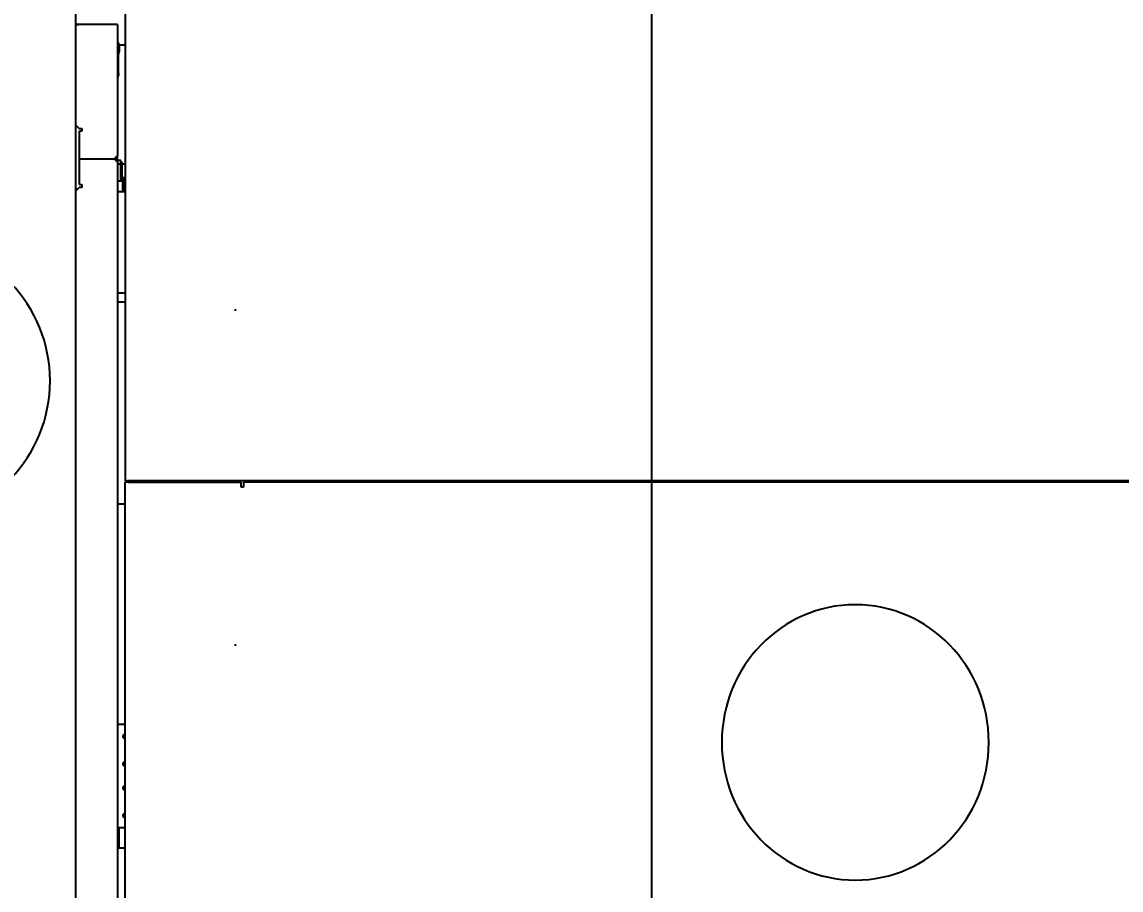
# Model space of a CAD drawing. Header units: centimetres. Extents: x 405564 to 502064, y 46284 to 60634.
# Drawn here: x 454321.9 to 454387.9, y 52650.3 to 52702.4 of the extents above; entities that cross this region are included whole.
import ezdxf
from ezdxf import colors
from ezdxf.entities.mleader import LeaderData, LeaderLine
from ezdxf.math import Vec2, Vec3
from ezdxf.xclip import XClip

# ---------------------------------------------------------------- set-up
doc = ezdxf.new("R2010")
doc.units = ezdxf.units.CM
doc.header["$XCLIPFRAME"] = 0
for name, pattern in [('ACAD_ISO07W100', [3, 0, -3]), ('DOT', [0.25, 0, -0.25]), ('SLD-2点鎖線', [12.7, 6.35, -1.27, 1.27, -1.27, 1.27, -1.27]), ('SLD-実線', [0])]:
    doc.linetypes.add(name, pattern=pattern)
for name, color, linetype in [('---___EB_draft03_cihazlar', 8, 'Continuous'), ('0-KRCN-ASMATAVAN-130426', 8, 'Continuous'), ('AS_DOS_TERAS_UST', 8, 'ACAD_ISO07W100'), ('AS_DUV', 8, 'Continuous'), ('AS_PYZ_BINA', 8, 'Continuous')]:
    doc.layers.add(name, color=color, linetype=linetype)
doc.layers.add('0-KRCN-MİMARİ-220526', color=8, linetype='Continuous', lineweight=9)
doc.layers.add('OL_Ic', color=8, linetype='Continuous', lineweight=9)
doc.styles.add('Normal_ITL', font='swissi.ttf')

# ---------------------------------------------------------------- blocks, each defined once
blk = doc.blocks.new('SMD Dizgi Makinesi')
at = {"layer": '---___EB_draft03_cihazlar', "linetype": 'SLD-実線'}
for p, q in [((275612.675, -39751.087), (275612.675, -39843.121)), ((275612.676, -39751.137), (275612.676, -39843.071)), ((275612.675, -39752.038), (275612.675, -39842.169)), ((275612.675, -39752.038), (275612.675, -39842.169)), ((275612.598, -39758.047), (275612.598, -39836.161)), ((275612.598, -39783.759), (275612.675, -39783.685)), ((275612.675, -39784.084), (275612.598, -39784.01)), ((275612.621, -39784.372), (275612.598, -39784.319)), ((275612.598, -39784.652), (275612.621, -39784.598)), ((275612.639, -39784.485), (275612.621, -39784.372)), ((275612.621, -39784.598), (275612.639, -39784.485)), ((275612.675, -39785.136), (275612.598, -39785.136)), ((275612.675, -39785.627), (275612.598, -39785.627)), ((275612.639, -39786.484), (275612.644, -39786.482)), ((275612.598, -39787.149), (275612.675, -39787.149)), ((275612.675, -39787.64), (275612.598, -39787.64)), ((275612.598, -39787.957), (275612.621, -39787.903)), ((275612.621, -39787.677), (275612.606, -39787.64)), ((275612.639, -39787.79), (275612.621, -39787.677)), ((275612.621, -39787.903), (275612.639, -39787.79)), ((275612.621, -39790.982), (275612.598, -39790.929)), ((275612.598, -39791.261), (275612.621, -39791.208)), ((275612.639, -39791.095), (275612.621, -39790.982)), ((275612.621, -39791.208), (275612.639, -39791.095)), ((275612.621, -39794.287), (275612.598, -39794.233)), ((275612.598, -39794.566), (275612.621, -39794.513)), ((275612.639, -39794.4), (275612.621, -39794.287)), ((275612.621, -39794.513), (275612.639, -39794.4)), ((275612.621, -39797.592), (275612.598, -39797.538)), ((275612.598, -39797.871), (275612.621, -39797.818)), ((275612.639, -39797.705), (275612.621, -39797.592)), ((275612.621, -39797.818), (275612.639, -39797.705)), ((275612.598, -39798.18), (275612.675, -39798.106)), ((275612.675, -39798.505), (275612.598, -39798.431)), ((275612.621, -39798.793), (275612.598, -39798.74)), ((275612.598, -39799.073), (275612.621, -39799.019)), ((275612.639, -39798.906), (275612.621, -39798.793)), ((275612.621, -39799.019), (275612.639, -39798.906)), ((275612.621, -39802.098), (275612.598, -39802.045)), ((275612.598, -39802.378), (275612.621, -39802.324)), ((275612.639, -39802.211), (275612.621, -39802.098)), ((275612.621, -39802.324), (275612.639, -39802.211)), ((275612.621, -39805.403), (275612.598, -39805.35)), ((275612.598, -39805.682), (275612.621, -39805.629)), ((275612.639, -39805.516), (275612.621, -39805.403)), ((275612.621, -39805.629), (275612.639, -39805.516)), ((275612.621, -39808.708), (275612.598, -39808.654)), ((275612.598, -39808.987), (275612.621, -39808.934)), ((275612.639, -39808.821), (275612.621, -39808.708)), ((275612.621, -39808.934), (275612.639, -39808.821)), ((275612.621, -39812.013), (275612.598, -39811.959)), ((275612.598, -39812.292), (275612.621, -39812.239)), ((275612.639, -39812.126), (275612.621, -39812.013)), ((275612.621, -39812.239), (275612.639, -39812.126)), ((275612.598, -39812.601), (275612.675, -39812.527)), ((275612.675, -39812.926), (275612.598, -39812.852)), ((275612.621, -39813.214), (275612.598, -39813.161)), ((275612.598, -39813.494), (275612.621, -39813.44)), ((275612.639, -39813.327), (275612.621, -39813.214)), ((275612.621, -39813.44), (275612.639, -39813.327)), ((275612.621, -39816.519), (275612.598, -39816.466)), ((275612.598, -39816.799), (275612.621, -39816.745)), ((275612.639, -39816.632), (275612.621, -39816.519)), ((275612.621, -39816.745), (275612.639, -39816.632)), ((275612.621, -39819.824), (275612.598, -39819.771)), ((275612.598, -39820.103), (275612.621, -39820.05)), ((275612.639, -39819.937), (275612.621, -39819.824)), ((275612.621, -39820.05), (275612.639, -39819.937)), ((275612.621, -39823.129), (275612.598, -39823.075)), ((275612.598, -39823.408), (275612.621, -39823.355)), ((275612.639, -39823.242), (275612.621, -39823.129)), ((275612.621, -39823.355), (275612.639, -39823.242)), ((275612.598, -39824.093), (275612.675, -39824.093)), ((275612.601, -39825.612), (275612.601, -39824.093)), ((275612.598, -39825.612), (275612.675, -39825.612)), ((275612.675, -39825.712), (275612.598, -39825.712)), ((275612.598, -39827.181), (275612.675, -39827.181)), ((275612.675, -39827.347), (275612.598, -39827.273)), ((275612.621, -39827.635), (275612.598, -39827.582)), ((275612.598, -39827.915), (275612.621, -39827.861)), ((275612.639, -39827.748), (275612.621, -39827.635)), ((275612.621, -39827.861), (275612.639, -39827.748)), ((275612.621, -39828.537), (275612.598, -39828.483)), ((275612.598, -39828.816), (275612.621, -39828.763)), ((275612.639, -39828.65), (275612.621, -39828.537)), ((275612.621, -39828.763), (275612.639, -39828.65)), ((275612.621, -39829.738), (275612.598, -39829.685)), ((275612.598, -39830.018), (275612.621, -39829.964)), ((275612.639, -39829.851), (275612.621, -39829.738)), ((275612.621, -39829.964), (275612.639, -39829.851)), ((275612.621, -39831.841), (275612.598, -39831.788)), ((275612.598, -39832.121), (275612.621, -39832.067)), ((275612.639, -39831.954), (275612.621, -39831.841)), ((275612.621, -39832.067), (275612.639, -39831.954)), ((275612.675, -39834.098), (275612.598, -39834.098)), ((275612.675, -39834.533), (275612.598, -39834.533)), ((275612.621, -39835.146), (275612.598, -39835.093)), ((275612.598, -39835.426), (275612.621, -39835.372)), ((275612.639, -39835.259), (275612.621, -39835.146)), ((275612.621, -39835.372), (275612.639, -39835.259)), ((275612.598, -39835.62), (275612.675, -39835.62)), ((275612.391, -39836.161), (275612.288, -39836.161)), ((275612.288, -39836.161), (275612.288, -39836.311)), ((275612.288, -39836.311), (275612.598, -39836.311)), ((275612.598, -39836.161), (275612.391, -39836.161)), ((275612.598, -39843.071), (275612.598, -39836.311)), ((275612.662, -39837.863), (275612.66, -39838.264)), ((275612.662, -39837.863), (275612.675, -39837.863)), ((275612.621, -39838.451), (275612.598, -39838.398)), ((275612.598, -39838.73), (275612.621, -39838.677)), ((275612.639, -39838.564), (275612.621, -39838.451)), ((275612.621, -39838.677), (275612.639, -39838.564)), ((275612.66, -39838.264), (275612.675, -39838.264)), ((275612.662, -39838.364), (275612.663, -39838.364)), ((275612.663, -39838.364), (275612.675, -39838.364)), ((275612.598, -39839.04), (275612.675, -39838.965)), ((275612.675, -39841.568), (275612.598, -39841.568)), ((275612.675, -39842.169), (275612.675, -39842.169)), ((275560.727, -39843.271), (275612.598, -39843.271)), ((275590.615, -39843.271), (275590.615, -39843.722)), ((275591.855, -39843.722), (275591.855, -39843.271)), ((275597.486, -39843.271), (275597.486, -39843.29)), ((275598.055, -39843.722), (275598.055, -39843.271)), ((275611.28, -39843.722), (275611.28, -39843.271)), ((275612.598, -39843.071), (275612.598, -39843.271)), ((275612.598, -39843.171), (275612.654, -39843.171)), ((275612.654, -39843.121), (275612.654, -39843.271)), ((275612.654, -39843.121), (275612.675, -39843.121)), ((275612.675, -39843.271), (275612.654, -39843.271)), ((275633.702, -39843.271), (275612.675, -39843.271)), ((275623.421, -39843.722), (275623.421, -39843.271)), ((275623.938, -39843.271), (275623.938, -39843.722)), ((275630.034, -39843.722), (275630.034, -39843.271)), ((275630.344, -39843.301), (275630.034, -39843.301)), ((275630.344, -39843.271), (275630.344, -39843.291)), ((275630.685, -39843.291), (275630.344, -39843.291)), ((275630.685, -39843.301), (275630.344, -39843.301)), ((275630.344, -39843.421), (275630.344, -39843.301)), ((275630.685, -39843.271), (275630.685, -39843.291)), ((275630.685, -39843.301), (275630.685, -39843.291)), ((275630.685, -39843.301), (275630.685, -39843.421)), ((275630.737, -39843.321), (275630.737, -39843.271)), ((275630.737, -39843.421), (275630.737, -39843.321)), ((275630.737, -39843.321), (275630.861, -39843.321)), ((275630.856, -39843.321), (275630.845, -39843.44)), ((275630.861, -39843.321), (275630.861, -39843.271)), ((275630.861, -39843.321), (275630.861, -39843.421)), ((275631.703, -39843.44), (275631.688, -39843.271)), ((275641.717, -39843.271), (275633.702, -39843.271)), ((275638.817, -39843.271), (275638.817, -39843.647)), ((275631.791, -39843.722), (275560.598, -39843.722)), ((275590.615, -39843.621), (275591.855, -39843.621)), ((275630.344, -39843.421), (275630.034, -39843.421)), ((275630.685, -39843.421), (275630.344, -39843.421)), ((275630.654, -39843.421), (275630.654, -39843.471)), ((275630.654, -39843.471), (275630.654, -39843.722)), ((275630.654, -39843.521), (275631.688, -39843.521)), ((275630.758, -39843.441), (275630.758, -39843.521)), ((275630.758, -39843.441), (275631.472, -39843.441)), ((275630.845, -39843.44), (275631.438, -39843.44)), ((275631.438, -39843.44), (275631.703, -39843.44)), ((275631.472, -39843.441), (275631.791, -39843.441)), ((275631.688, -39843.521), (275631.894, -39843.521)), ((275631.688, -39843.722), (275631.688, -39843.521)), ((275631.791, -39843.521), (275631.791, -39843.441)), ((275631.791, -39843.722), (275632.204, -39843.722)), ((275631.998, -39843.922), (275631.791, -39843.722)), ((275631.894, -39843.521), (275631.894, -39843.722)), ((275632.08, -39843.842), (275631.915, -39843.842)), ((275631.925, -39843.852), (275632.07, -39843.852)), ((275632.204, -39843.722), (275631.998, -39843.922)), ((275631.998, -39846.015), (275631.998, -39843.922)), ((275633.857, -39843.722), (275632.204, -39843.722)), ((275640.057, -39843.722), (275633.857, -39843.722)), ((275637.112, -39843.671), (275638.323, -39843.671)), ((275638.611, -39843.713), (275638.494, -39843.722)), ((275638.727, -39843.722), (275638.611, -39843.713)), ((275640.057, -39843.722), (275640.057, -39846.065)), ((275630.282, -39845.875), (275630.282, -39846.025)), ((275630.448, -39845.875), (275630.282, -39845.875)), ((275630.448, -39846.015), (275630.448, -39845.875)), ((275633.651, -39845.875), (275633.651, -39846.015)), ((275633.816, -39845.875), (275633.651, -39845.875)), ((275633.816, -39846.025), (275633.816, -39845.875)), ((275560.185, -39846.225), (275633.651, -39846.225)), ((275630.076, -39846.225), (275630.282, -39846.025)), ((275630.169, -39846.135), (275630.169, -39846.225)), ((275630.448, -39846.015), (275631.998, -39846.015)), ((275631.998, -39846.015), (275633.651, -39846.015)), ((275633.651, -39846.225), (275641.669, -39846.225)), ((275633.857, -39846.065), (275633.816, -39846.025)), ((275633.942, -39846.145), (275633.857, -39846.065)), ((275634.027, -39846.225), (275633.942, -39846.145)), ((275640.057, -39846.065), (275640.057, -39846.225))]:
    blk.add_line(p, q, dxfattribs=at)
at = {"layer": '---___EB_draft03_cihazlar', "linetype": 'SLD-2点鎖線'}
for p, q in [((275612.675, -39751.087), (275612.675, -39843.121)), ((275612.676, -39751.137), (275612.676, -39843.071)), ((275612.675, -39752.038), (275612.675, -39842.169)), ((275612.675, -39752.038), (275612.675, -39842.169)), ((275612.598, -39758.047), (275612.598, -39836.161)), ((275612.598, -39783.759), (275612.675, -39783.685)), ((275612.675, -39784.084), (275612.598, -39784.01)), ((275612.621, -39784.372), (275612.598, -39784.319)), ((275612.598, -39784.652), (275612.621, -39784.598)), ((275612.639, -39784.485), (275612.621, -39784.372)), ((275612.621, -39784.598), (275612.639, -39784.485)), ((275612.675, -39785.136), (275612.598, -39785.136)), ((275612.675, -39785.627), (275612.598, -39785.627)), ((275612.639, -39786.484), (275612.644, -39786.482)), ((275612.598, -39787.149), (275612.675, -39787.149)), ((275612.675, -39787.64), (275612.598, -39787.64)), ((275612.598, -39787.957), (275612.621, -39787.903)), ((275612.621, -39787.677), (275612.606, -39787.64)), ((275612.639, -39787.79), (275612.621, -39787.677)), ((275612.621, -39787.903), (275612.639, -39787.79)), ((275612.621, -39790.982), (275612.598, -39790.929)), ((275612.598, -39791.261), (275612.621, -39791.208)), ((275612.639, -39791.095), (275612.621, -39790.982)), ((275612.621, -39791.208), (275612.639, -39791.095)), ((275612.621, -39794.287), (275612.598, -39794.233)), ((275612.598, -39794.566), (275612.621, -39794.513)), ((275612.639, -39794.4), (275612.621, -39794.287)), ((275612.621, -39794.513), (275612.639, -39794.4)), ((275612.621, -39797.592), (275612.598, -39797.538)), ((275612.598, -39797.871), (275612.621, -39797.818)), ((275612.639, -39797.705), (275612.621, -39797.592)), ((275612.621, -39797.818), (275612.639, -39797.705)), ((275612.598, -39798.18), (275612.675, -39798.106)), ((275612.675, -39798.505), (275612.598, -39798.431)), ((275612.621, -39798.793), (275612.598, -39798.74)), ((275612.598, -39799.073), (275612.621, -39799.019)), ((275612.639, -39798.906), (275612.621, -39798.793)), ((275612.621, -39799.019), (275612.639, -39798.906)), ((275612.621, -39802.098), (275612.598, -39802.045)), ((275612.598, -39802.378), (275612.621, -39802.324)), ((275612.639, -39802.211), (275612.621, -39802.098)), ((275612.621, -39802.324), (275612.639, -39802.211)), ((275612.621, -39805.403), (275612.598, -39805.35)), ((275612.598, -39805.682), (275612.621, -39805.629)), ((275612.639, -39805.516), (275612.621, -39805.403)), ((275612.621, -39805.629), (275612.639, -39805.516)), ((275612.621, -39808.708), (275612.598, -39808.654)), ((275612.598, -39808.987), (275612.621, -39808.934)), ((275612.639, -39808.821), (275612.621, -39808.708)), ((275612.621, -39808.934), (275612.639, -39808.821)), ((275612.621, -39812.013), (275612.598, -39811.959)), ((275612.598, -39812.292), (275612.621, -39812.239)), ((275612.639, -39812.126), (275612.621, -39812.013)), ((275612.621, -39812.239), (275612.639, -39812.126)), ((275612.598, -39812.601), (275612.675, -39812.527)), ((275612.675, -39812.926), (275612.598, -39812.852)), ((275612.621, -39813.214), (275612.598, -39813.161)), ((275612.598, -39813.494), (275612.621, -39813.44)), ((275612.639, -39813.327), (275612.621, -39813.214)), ((275612.621, -39813.44), (275612.639, -39813.327)), ((275612.621, -39816.519), (275612.598, -39816.466)), ((275612.598, -39816.799), (275612.621, -39816.745)), ((275612.639, -39816.632), (275612.621, -39816.519)), ((275612.621, -39816.745), (275612.639, -39816.632)), ((275612.621, -39819.824), (275612.598, -39819.771)), ((275612.598, -39820.103), (275612.621, -39820.05)), ((275612.639, -39819.937), (275612.621, -39819.824)), ((275612.621, -39820.05), (275612.639, -39819.937)), ((275612.621, -39823.129), (275612.598, -39823.075)), ((275612.598, -39823.408), (275612.621, -39823.355)), ((275612.639, -39823.242), (275612.621, -39823.129)), ((275612.621, -39823.355), (275612.639, -39823.242)), ((275612.598, -39824.093), (275612.675, -39824.093)), ((275612.601, -39825.612), (275612.601, -39824.093)), ((275612.598, -39825.612), (275612.675, -39825.612)), ((275612.675, -39825.712), (275612.598, -39825.712)), ((275612.598, -39827.181), (275612.675, -39827.181)), ((275612.675, -39827.347), (275612.598, -39827.273)), ((275612.621, -39827.635), (275612.598, -39827.582)), ((275612.598, -39827.915), (275612.621, -39827.861)), ((275612.639, -39827.748), (275612.621, -39827.635)), ((275612.621, -39827.861), (275612.639, -39827.748)), ((275612.621, -39828.537), (275612.598, -39828.483)), ((275612.598, -39828.816), (275612.621, -39828.763)), ((275612.639, -39828.65), (275612.621, -39828.537)), ((275612.621, -39828.763), (275612.639, -39828.65)), ((275612.621, -39829.738), (275612.598, -39829.685)), ((275612.598, -39830.018), (275612.621, -39829.964)), ((275612.639, -39829.851), (275612.621, -39829.738)), ((275612.621, -39829.964), (275612.639, -39829.851)), ((275612.621, -39831.841), (275612.598, -39831.788)), ((275612.598, -39832.121), (275612.621, -39832.067)), ((275612.639, -39831.954), (275612.621, -39831.841)), ((275612.621, -39832.067), (275612.639, -39831.954)), ((275612.675, -39834.098), (275612.598, -39834.098)), ((275612.675, -39834.533), (275612.598, -39834.533)), ((275612.621, -39835.146), (275612.598, -39835.093)), ((275612.598, -39835.426), (275612.621, -39835.372)), ((275612.639, -39835.259), (275612.621, -39835.146)), ((275612.621, -39835.372), (275612.639, -39835.259)), ((275612.598, -39835.62), (275612.675, -39835.62)), ((275612.391, -39836.161), (275612.288, -39836.161)), ((275612.288, -39836.161), (275612.288, -39836.311)), ((275612.288, -39836.311), (275612.598, -39836.311)), ((275612.598, -39836.161), (275612.391, -39836.161)), ((275612.598, -39843.071), (275612.598, -39836.311)), ((275612.662, -39837.863), (275612.66, -39838.264)), ((275612.662, -39837.863), (275612.675, -39837.863)), ((275612.621, -39838.451), (275612.598, -39838.398)), ((275612.598, -39838.73), (275612.621, -39838.677)), ((275612.639, -39838.564), (275612.621, -39838.451)), ((275612.621, -39838.677), (275612.639, -39838.564)), ((275612.66, -39838.264), (275612.675, -39838.264)), ((275612.662, -39838.364), (275612.663, -39838.364)), ((275612.663, -39838.364), (275612.675, -39838.364)), ((275612.598, -39839.04), (275612.675, -39838.965)), ((275612.675, -39841.568), (275612.598, -39841.568)), ((275612.675, -39842.169), (275612.675, -39842.169)), ((275560.727, -39843.271), (275612.598, -39843.271)), ((275590.615, -39843.271), (275590.615, -39843.722)), ((275591.855, -39843.722), (275591.855, -39843.271)), ((275597.486, -39843.271), (275597.486, -39843.29)), ((275598.055, -39843.722), (275598.055, -39843.271)), ((275611.28, -39843.722), (275611.28, -39843.271)), ((275612.598, -39843.071), (275612.598, -39843.271)), ((275612.598, -39843.171), (275612.654, -39843.171)), ((275612.654, -39843.121), (275612.654, -39843.271)), ((275612.654, -39843.121), (275612.675, -39843.121)), ((275612.675, -39843.271), (275612.654, -39843.271)), ((275633.702, -39843.271), (275612.675, -39843.271)), ((275623.421, -39843.722), (275623.421, -39843.271)), ((275623.938, -39843.271), (275623.938, -39843.722)), ((275630.034, -39843.722), (275630.034, -39843.271)), ((275630.344, -39843.301), (275630.034, -39843.301)), ((275630.344, -39843.271), (275630.344, -39843.291)), ((275630.685, -39843.291), (275630.344, -39843.291)), ((275630.685, -39843.301), (275630.344, -39843.301)), ((275630.344, -39843.421), (275630.344, -39843.301)), ((275630.685, -39843.271), (275630.685, -39843.291)), ((275630.685, -39843.301), (275630.685, -39843.291)), ((275630.685, -39843.301), (275630.685, -39843.421)), ((275630.737, -39843.321), (275630.737, -39843.271)), ((275630.737, -39843.421), (275630.737, -39843.321)), ((275630.737, -39843.321), (275630.861, -39843.321)), ((275630.856, -39843.321), (275630.845, -39843.44)), ((275630.861, -39843.321), (275630.861, -39843.271)), ((275630.861, -39843.321), (275630.861, -39843.421)), ((275631.703, -39843.44), (275631.688, -39843.271)), ((275641.717, -39843.271), (275633.702, -39843.271)), ((275638.817, -39843.271), (275638.817, -39843.647)), ((275631.791, -39843.722), (275560.598, -39843.722)), ((275590.615, -39843.621), (275591.855, -39843.621)), ((275630.344, -39843.421), (275630.034, -39843.421)), ((275630.685, -39843.421), (275630.344, -39843.421)), ((275630.654, -39843.421), (275630.654, -39843.471)), ((275630.654, -39843.471), (275630.654, -39843.722)), ((275630.654, -39843.521), (275631.688, -39843.521)), ((275630.758, -39843.441), (275630.758, -39843.521)), ((275630.758, -39843.441), (275631.472, -39843.441)), ((275630.845, -39843.44), (275631.438, -39843.44)), ((275631.438, -39843.44), (275631.703, -39843.44)), ((275631.472, -39843.441), (275631.791, -39843.441)), ((275631.688, -39843.521), (275631.894, -39843.521)), ((275631.688, -39843.722), (275631.688, -39843.521)), ((275631.791, -39843.521), (275631.791, -39843.441)), ((275631.791, -39843.722), (275632.204, -39843.722)), ((275631.998, -39843.922), (275631.791, -39843.722)), ((275631.894, -39843.521), (275631.894, -39843.722)), ((275632.08, -39843.842), (275631.915, -39843.842)), ((275631.925, -39843.852), (275632.07, -39843.852)), ((275632.204, -39843.722), (275631.998, -39843.922)), ((275631.998, -39846.015), (275631.998, -39843.922)), ((275633.857, -39843.722), (275632.204, -39843.722)), ((275640.057, -39843.722), (275633.857, -39843.722)), ((275637.112, -39843.671), (275638.323, -39843.671)), ((275638.611, -39843.713), (275638.494, -39843.722)), ((275638.727, -39843.722), (275638.611, -39843.713)), ((275640.057, -39843.722), (275640.057, -39846.065)), ((275630.282, -39845.875), (275630.282, -39846.025)), ((275630.448, -39845.875), (275630.282, -39845.875)), ((275630.448, -39846.015), (275630.448, -39845.875)), ((275633.651, -39845.875), (275633.651, -39846.015)), ((275633.816, -39845.875), (275633.651, -39845.875)), ((275633.816, -39846.025), (275633.816, -39845.875)), ((275560.185, -39846.225), (275633.651, -39846.225)), ((275630.076, -39846.225), (275630.282, -39846.025)), ((275630.169, -39846.135), (275630.169, -39846.225)), ((275630.448, -39846.015), (275631.998, -39846.015)), ((275631.998, -39846.015), (275633.651, -39846.015)), ((275633.651, -39846.225), (275641.669, -39846.225)), ((275633.857, -39846.065), (275633.816, -39846.025)), ((275633.942, -39846.145), (275633.857, -39846.065)), ((275634.027, -39846.225), (275633.942, -39846.145)), ((275640.057, -39846.065), (275640.057, -39846.225))]:
    blk.add_line(p, q, dxfattribs=at)
at = {"layer": '---___EB_draft03_cihazlar'}
for centre in [(275596.97, -39799.457), (275618.668, -39855.789)]:
    blk.add_ellipse(centre, major_axis=(-8.266, 0), ratio=0.969208, start_param=4.712389, end_param=10.995574, dxfattribs=at)
at = {"layer": '---___EB_draft03_cihazlar', "linetype": 'SLD-実線'}
for centre, major_axis, ratio, start_param, end_param in [((275592.578, -39843.221), (-0.17, 0), 0.969208, 0.307871, 2.833722), ((275594.231, -39843.221), (-0.17, 0), 0.969208, 0.307871, 2.833722), ((275595.678, -39843.221), (-0.17, 0), 0.969208, 0.307871, 2.833722), ((275597.331, -39843.221), (-0.17, 0), 0.969208, 0.307871, 2.833722), ((275603.142, -39843.121), (-9.534, 0), 0.969208, 3.125338, 3.147015), ((275630.685, -39843.251), (-0.0517, 0), 0.969208, 1.570796, 2.730076), ((275630.685, -39843.251), (-0.176, 0), 0.969208, 1.570796, 2.717203), ((275637.112, -39844.172), (-0.517, 0), 0.969208, 4.712389, 5.163577), ((275638.611, -39844.423), (-0.827, 0), 0.969208, 4.207028, 5.217749), ((275633.857, -39846.065), (-6.2, 0), 0.943363, 3.114192, 3.141593)]:
    blk.add_ellipse(centre, major_axis=major_axis, ratio=ratio, start_param=start_param, end_param=end_param, dxfattribs=at)
at = {"layer": '---___EB_draft03_cihazlar', "linetype": 'SLD-2点鎖線'}
for centre, major_axis, ratio, start_param, end_param in [((275592.578, -39843.221), (-0.17, 0), 0.969208, 0.307871, 2.833722), ((275594.231, -39843.221), (-0.17, 0), 0.969208, 0.307871, 2.833722), ((275595.678, -39843.221), (-0.17, 0), 0.969208, 0.307871, 2.833722), ((275597.331, -39843.221), (-0.17, 0), 0.969208, 0.307871, 2.833722), ((275603.142, -39843.121), (-9.534, 0), 0.969208, 3.125338, 3.147015), ((275630.685, -39843.251), (-0.0517, 0), 0.969208, 1.570796, 2.730076), ((275630.685, -39843.251), (-0.176, 0), 0.969208, 1.570796, 2.717203), ((275637.112, -39844.172), (-0.517, 0), 0.969208, 4.712389, 5.163577), ((275638.611, -39844.423), (-0.827, 0), 0.969208, 4.207028, 5.217749), ((275633.857, -39846.065), (-6.2, 0), 0.943363, 3.114192, 3.141593)]:
    blk.add_ellipse(centre, major_axis=major_axis, ratio=ratio, start_param=start_param, end_param=end_param, dxfattribs=at)
for points, knots in [([(275612.638, -39786.167), (275612.633, -39786.168), (275612.623, -39786.169), (275612.61, -39786.177), (275612.603, -39786.186), (275612.599, -39786.195), (275612.597, -39786.204), (275612.599, -39786.216), (275612.605, -39786.228), (275612.619, -39786.238), (275612.63, -39786.24), (275612.636, -39786.241)], [0, 0, 0, 0, 0.124997, 0.267723, 0.345125, 0.424547, 0.503765, 0.580513, 0.719148, 0.834234, 1, 1, 1, 1]), ([(275612.66, -39786.246), (275612.647, -39786.247), (275612.629, -39786.247), (275612.608, -39786.262), (275612.6, -39786.274), (275612.597, -39786.287), (275612.6, -39786.301), (275612.611, -39786.315), (275612.625, -39786.322), (275612.642, -39786.325), (275612.657, -39786.327), (275612.673, -39786.329), (275612.675, -39786.329)], [0, 0, 0, 0, 0.220423, 0.312941, 0.36626, 0.417835, 0.501613, 0.557952, 0.655742, 0.790371, 0.967549, 1, 1, 1, 1]), ([(275612.655, -39786.328), (275612.649, -39786.329), (275612.633, -39786.33), (275612.623, -39786.333), (275612.611, -39786.34), (275612.605, -39786.347), (275612.6, -39786.354), (275612.598, -39786.363), (275612.598, -39786.374), (275612.601, -39786.385), (275612.609, -39786.395), (275612.63, -39786.408), (275612.641, -39786.407), (275612.67, -39786.41), (275612.675, -39786.41)], [0, 0, 0, 0, 0.092521, 0.245036, 0.31157, 0.344057, 0.377343, 0.412031, 0.445459, 0.502311, 0.546126, 0.59109, 0.933796, 1, 1, 1, 1]), ([(275612.638, -39786.412), (275612.633, -39786.413), (275612.623, -39786.414), (275612.61, -39786.422), (275612.603, -39786.431), (275612.599, -39786.44), (275612.597, -39786.449), (275612.599, -39786.461), (275612.605, -39786.473), (275612.619, -39786.484), (275612.63, -39786.486), (275612.636, -39786.487)], [0, 0, 0, 0, 0.125774, 0.269024, 0.346652, 0.426201, 0.505439, 0.582238, 0.720809, 0.835566, 1, 1, 1, 1]), ([(275612.636, -39786.495), (275612.631, -39786.496), (275612.621, -39786.497), (275612.608, -39786.505), (275612.6, -39786.517), (275612.598, -39786.528), (275612.598, -39786.538), (275612.602, -39786.549), (275612.616, -39786.565), (275612.638, -39786.571), (275612.665, -39786.573), (275612.675, -39786.574)], [0, 0, 0, 0, 0.070636, 0.143017, 0.209555, 0.262519, 0.303234, 0.350377, 0.474539, 0.798723, 1, 1, 1, 1]), ([(275612.654, -39786.573), (275612.642, -39786.573), (275612.627, -39786.574), (275612.608, -39786.588), (275612.602, -39786.596), (275612.599, -39786.604), (275612.598, -39786.612), (275612.598, -39786.622), (275612.602, -39786.631), (275612.609, -39786.64), (275612.62, -39786.647), (275612.635, -39786.651), (275612.657, -39786.654), (275612.672, -39786.655), (275612.675, -39786.656)], [0, 0, 0, 0, 0.27513, 0.333696, 0.363441, 0.394357, 0.425632, 0.454227, 0.501489, 0.536383, 0.586431, 0.803645, 0.965152, 1, 1, 1, 1]), ([(275612.649, -39786.492), (275612.644, -39786.493), (275612.63, -39786.494), (275612.624, -39786.497), (275612.626, -39786.499), (275612.628, -39786.5)], [0, 0, 0, 0, 0.218331, 0.600955, 1, 1, 1, 1]), ([(275612.629, -39786.239), (275612.631, -39786.24), (275612.634, -39786.243), (275612.653, -39786.245), (275612.67, -39786.247), (275612.675, -39786.247)], [0, 0, 0, 0, 0.447773, 0.856485, 1, 1, 1, 1]), ([(275612.629, -39786.484), (275612.631, -39786.486), (275612.636, -39786.489), (275612.657, -39786.491), (275612.674, -39786.492), (275612.675, -39786.493)], [0, 0, 0, 0, 0.515654, 0.979693, 1, 1, 1, 1]), ([(275612.675, -39786.162), (275612.67, -39786.162), (275612.654, -39786.164), (275612.636, -39786.166), (275612.632, -39786.168), (275612.63, -39786.169)], [0, 0, 0, 0, 0.18632, 0.578657, 1, 1, 1, 1]), ([(275612.656, -39786.409), (275612.654, -39786.409), (275612.635, -39786.411), (275612.632, -39786.413), (275612.63, -39786.415)], [0, 0, 0, 0, 0.11966, 1, 1, 1, 1]), ([(275612.667, -39786.176), (275612.661, -39786.175), (275612.641, -39786.173), (275612.64, -39786.171), (275612.64, -39786.169)], [0, 0, 0, 0, 0.285549, 1, 1, 1, 1]), ([(275612.675, -39786.422), (275612.668, -39786.421), (275612.652, -39786.42), (275612.641, -39786.418), (275612.64, -39786.416), (275612.64, -39786.415)], [0, 0, 0, 0, 0.2730509, 0.6261495, 1, 1, 1, 1]), ([(275612.675, -39786.504), (275612.673, -39786.504), (275612.652, -39786.502), (275612.646, -39786.5), (275612.641, -39786.499)], [0, 0, 0, 0, 0.0880136, 1, 1, 1, 1]), ([(275612.675, -39786.34), (275612.672, -39786.34), (275612.665, -39786.34), (275612.658, -39786.339), (275612.657, -39786.339), (275612.656, -39786.339)], [0, 0, 0, 0, 0.288297, 0.674111, 1, 1, 1, 1]), ([(275612.674, -39786.177), (275612.674, -39786.177), (275612.674, -39786.177), (275612.673, -39786.177), (275612.671, -39786.177), (275612.669, -39786.177), (275612.667, -39786.177), (275612.665, -39786.177), (275612.665, -39786.177), (275612.665, -39786.177), (275612.664, -39786.177), (275612.664, -39786.177), (275612.664, -39786.177), (275612.664, -39786.177), (275612.665, -39786.177), (275612.666, -39786.177), (275612.668, -39786.178), (275612.67, -39786.178), (275612.671, -39786.178), (275612.672, -39786.178), (275612.672, -39786.178), (275612.673, -39786.178), (275612.673, -39786.178), (275612.673, -39786.178), (275612.673, -39786.178), (275612.674, -39786.177), (275612.674, -39786.177), (275612.674, -39786.177), (275612.674, -39786.177)], [0, 0, 0, 0, 0.008707, 0.031767, 0.137538, 0.328402, 0.423997, 0.471875, 0.483904, 0.488078, 0.492282, 0.496279, 0.500576, 0.508043, 0.530418, 0.620131, 0.761971, 0.847639, 0.899747, 0.931953, 0.952362, 0.965931, 0.979342, 0.98493, 0.990465, 0.993697, 0.996705, 1, 1, 1, 1])]:
    blk.add_open_spline(points, degree=3, knots=knots, dxfattribs=at)
at = {"layer": '---___EB_draft03_cihazlar', "linetype": 'SLD-実線'}
for points, knots in [([(275612.638, -39786.167), (275612.633, -39786.168), (275612.623, -39786.169), (275612.61, -39786.177), (275612.603, -39786.186), (275612.599, -39786.195), (275612.597, -39786.204), (275612.599, -39786.216), (275612.605, -39786.228), (275612.619, -39786.238), (275612.63, -39786.24), (275612.636, -39786.241)], [0, 0, 0, 0, 0.124997, 0.267723, 0.345125, 0.424547, 0.503765, 0.580513, 0.719148, 0.834234, 1, 1, 1, 1]), ([(275612.66, -39786.246), (275612.647, -39786.247), (275612.629, -39786.247), (275612.608, -39786.262), (275612.6, -39786.274), (275612.597, -39786.287), (275612.6, -39786.301), (275612.611, -39786.315), (275612.625, -39786.322), (275612.642, -39786.325), (275612.657, -39786.327), (275612.673, -39786.329), (275612.675, -39786.329)], [0, 0, 0, 0, 0.220423, 0.312941, 0.36626, 0.417835, 0.501613, 0.557952, 0.655742, 0.790371, 0.967549, 1, 1, 1, 1]), ([(275612.655, -39786.328), (275612.649, -39786.329), (275612.633, -39786.33), (275612.623, -39786.333), (275612.611, -39786.34), (275612.605, -39786.347), (275612.6, -39786.354), (275612.598, -39786.363), (275612.598, -39786.374), (275612.601, -39786.385), (275612.609, -39786.395), (275612.63, -39786.408), (275612.641, -39786.407), (275612.67, -39786.41), (275612.675, -39786.41)], [0, 0, 0, 0, 0.092521, 0.245036, 0.31157, 0.344057, 0.377343, 0.412031, 0.445459, 0.502311, 0.546126, 0.59109, 0.933796, 1, 1, 1, 1]), ([(275612.638, -39786.412), (275612.633, -39786.413), (275612.623, -39786.414), (275612.61, -39786.422), (275612.603, -39786.431), (275612.599, -39786.44), (275612.597, -39786.449), (275612.599, -39786.461), (275612.605, -39786.473), (275612.619, -39786.484), (275612.63, -39786.486), (275612.636, -39786.487)], [0, 0, 0, 0, 0.125774, 0.269024, 0.346652, 0.426201, 0.505439, 0.582238, 0.720809, 0.835566, 1, 1, 1, 1]), ([(275612.636, -39786.495), (275612.631, -39786.496), (275612.621, -39786.497), (275612.608, -39786.505), (275612.6, -39786.517), (275612.598, -39786.528), (275612.598, -39786.538), (275612.602, -39786.549), (275612.616, -39786.565), (275612.638, -39786.571), (275612.665, -39786.573), (275612.675, -39786.574)], [0, 0, 0, 0, 0.070636, 0.143017, 0.209555, 0.262519, 0.303234, 0.350377, 0.474539, 0.798723, 1, 1, 1, 1]), ([(275612.654, -39786.573), (275612.642, -39786.573), (275612.627, -39786.574), (275612.608, -39786.588), (275612.602, -39786.596), (275612.599, -39786.604), (275612.598, -39786.612), (275612.598, -39786.622), (275612.602, -39786.631), (275612.609, -39786.64), (275612.62, -39786.647), (275612.635, -39786.651), (275612.657, -39786.654), (275612.672, -39786.655), (275612.675, -39786.656)], [0, 0, 0, 0, 0.27513, 0.333696, 0.363441, 0.394357, 0.425632, 0.454227, 0.501489, 0.536383, 0.586431, 0.803645, 0.965152, 1, 1, 1, 1]), ([(275612.649, -39786.492), (275612.644, -39786.493), (275612.63, -39786.494), (275612.624, -39786.497), (275612.626, -39786.499), (275612.628, -39786.5)], [0, 0, 0, 0, 0.218331, 0.600955, 1, 1, 1, 1]), ([(275612.629, -39786.239), (275612.631, -39786.24), (275612.634, -39786.243), (275612.653, -39786.245), (275612.67, -39786.247), (275612.675, -39786.247)], [0, 0, 0, 0, 0.447773, 0.856485, 1, 1, 1, 1]), ([(275612.629, -39786.484), (275612.631, -39786.486), (275612.636, -39786.489), (275612.657, -39786.491), (275612.674, -39786.492), (275612.675, -39786.493)], [0, 0, 0, 0, 0.515654, 0.979693, 1, 1, 1, 1]), ([(275612.675, -39786.162), (275612.67, -39786.162), (275612.654, -39786.164), (275612.636, -39786.166), (275612.632, -39786.168), (275612.63, -39786.169)], [0, 0, 0, 0, 0.18632, 0.578657, 1, 1, 1, 1]), ([(275612.656, -39786.409), (275612.654, -39786.409), (275612.635, -39786.411), (275612.632, -39786.413), (275612.63, -39786.415)], [0, 0, 0, 0, 0.11966, 1, 1, 1, 1]), ([(275612.667, -39786.176), (275612.661, -39786.175), (275612.641, -39786.173), (275612.64, -39786.171), (275612.64, -39786.169)], [0, 0, 0, 0, 0.285549, 1, 1, 1, 1]), ([(275612.675, -39786.422), (275612.668, -39786.421), (275612.652, -39786.42), (275612.641, -39786.418), (275612.64, -39786.416), (275612.64, -39786.415)], [0, 0, 0, 0, 0.2730509, 0.6261495, 1, 1, 1, 1]), ([(275612.675, -39786.504), (275612.673, -39786.504), (275612.652, -39786.502), (275612.646, -39786.5), (275612.641, -39786.499)], [0, 0, 0, 0, 0.0880136, 1, 1, 1, 1]), ([(275612.675, -39786.34), (275612.672, -39786.34), (275612.665, -39786.34), (275612.658, -39786.339), (275612.657, -39786.339), (275612.656, -39786.339)], [0, 0, 0, 0, 0.288297, 0.674111, 1, 1, 1, 1]), ([(275612.674, -39786.177), (275612.674, -39786.177), (275612.674, -39786.177), (275612.673, -39786.177), (275612.671, -39786.177), (275612.669, -39786.177), (275612.667, -39786.177), (275612.665, -39786.177), (275612.665, -39786.177), (275612.665, -39786.177), (275612.664, -39786.177), (275612.664, -39786.177), (275612.664, -39786.177), (275612.664, -39786.177), (275612.665, -39786.177), (275612.666, -39786.177), (275612.668, -39786.178), (275612.67, -39786.178), (275612.671, -39786.178), (275612.672, -39786.178), (275612.672, -39786.178), (275612.673, -39786.178), (275612.673, -39786.178), (275612.673, -39786.178), (275612.673, -39786.178), (275612.674, -39786.177), (275612.674, -39786.177), (275612.674, -39786.177), (275612.674, -39786.177)], [0, 0, 0, 0, 0.008707, 0.031767, 0.137538, 0.328402, 0.423997, 0.471875, 0.483904, 0.488078, 0.492282, 0.496279, 0.500576, 0.508043, 0.530418, 0.620131, 0.761971, 0.847639, 0.899747, 0.931953, 0.952362, 0.965931, 0.979342, 0.98493, 0.990465, 0.993697, 0.996705, 1, 1, 1, 1])]:
    blk.add_open_spline(points, degree=3, knots=knots, dxfattribs=at)
blk = doc.blocks.new('A$Ca63a641c')
at = {"layer": 'AS_PYZ_BINA'}
ml = blk.add_multileader_mtext('Standard', dxfattribs=at)
ml.set_content('EST boyalı panel çit ve panel çit kapı (AS 51.101)', color=256, style='Normal_ITL')
ml.set_leader_properties()
ml.build(insert=Vec2(0, 0))
ml.multileader.update_dxf_attribs({"dogleg_length": 0.379, "arrow_head_size": 17.043, "scale": 75})
ctx = ml.context
ctx.base_point, ctx.scale, ctx.char_height, ctx.arrow_head_size, ctx.landing_gap_size, ctx.plane_origin = Vec3(140.513, 464.302), 75, 20, 17.043, 14.202, Vec3(92.505, 620.113)
notes = []
notes.append((ctx, [(0, (1, 1, 0), (112.109, 464.302), (1, 0), 28.404, [(0, [(68.504, 410)], 0, [])])]))
ctx.mtext.insert, ctx.mtext.width, ctx.mtext.flow_direction = Vec3(154.715, 477.513), 604.56338, 5
for ctx, leaders in notes:
    for number, flags, end, landing, length, lines in leaders:
        leader = LeaderData()
        leader.index, (leader.has_last_leader_line, leader.has_dogleg_vector, leader.attachment_direction) = number, flags
        leader.last_leader_point, leader.dogleg_vector, leader.dogleg_length = Vec3(end), Vec3(landing), length
        for number, points, colour, breaks in lines:
            line = LeaderLine()
            line.index, line.vertices, line.color, line.breaks = number, Vec3.list(points), colors.encode_raw_color(colour), breaks
            leader.lines.append(line)
        ctx.leaders.append(leader)
blk = doc.blocks.new('A$C85dec720')
at = {"layer": 'OL_Ic'}
blk.add_blockref('A$Ca63a641c', (5315.078, 5344.253, 28.4), dxfattribs=at)
blk = doc.blocks.new('A$C6A10300A')
at = {"layer": 'AS_DOS_TERAS_UST', "linetype": 'DOT', "ltscale": 80}
blk.add_line((16270.68, -8451.454), (16270.68, -7201.454), dxfattribs=at)
at = {"layer": '---___EB_draft03_cihazlar', "xscale": -1, "rotation": 270}
blk.add_blockref('SMD Dizgi Makinesi', (56107.337, -283571.821), dxfattribs=at)
at = {"layer": 'AS_DUV'}
ref = blk.add_blockref('A$C85dec720', (28900.964, -17748.984), dxfattribs=dict(at, rotation=105.0255580063709))
XClip(ref).set_block_clipping_path([(6220.3367769278, 6783.7313721173), (4126.4071464743, -1017.0000000052), (7354.8298234051, -1883.5969356479), (9448.7594538586, 5917.1344364745)])

msp = doc.modelspace()

# ---------------------------------------------------------------- linework, layer by layer
at = {"layer": '0-KRCN-ASMATAVAN-130426'}
msp.add_line((454359.746, 52222.563), (454359.746, 53422.563), dxfattribs=at)

# ---------------------------------------------------------------- next in the draw order: block references
at = {"layer": '0-KRCN-MİMARİ-220526'}
msp.add_blockref('A$C6A10300A', (438064.066, 60634.016), dxfattribs=at)

doc.saveas('drawing.dxf')
